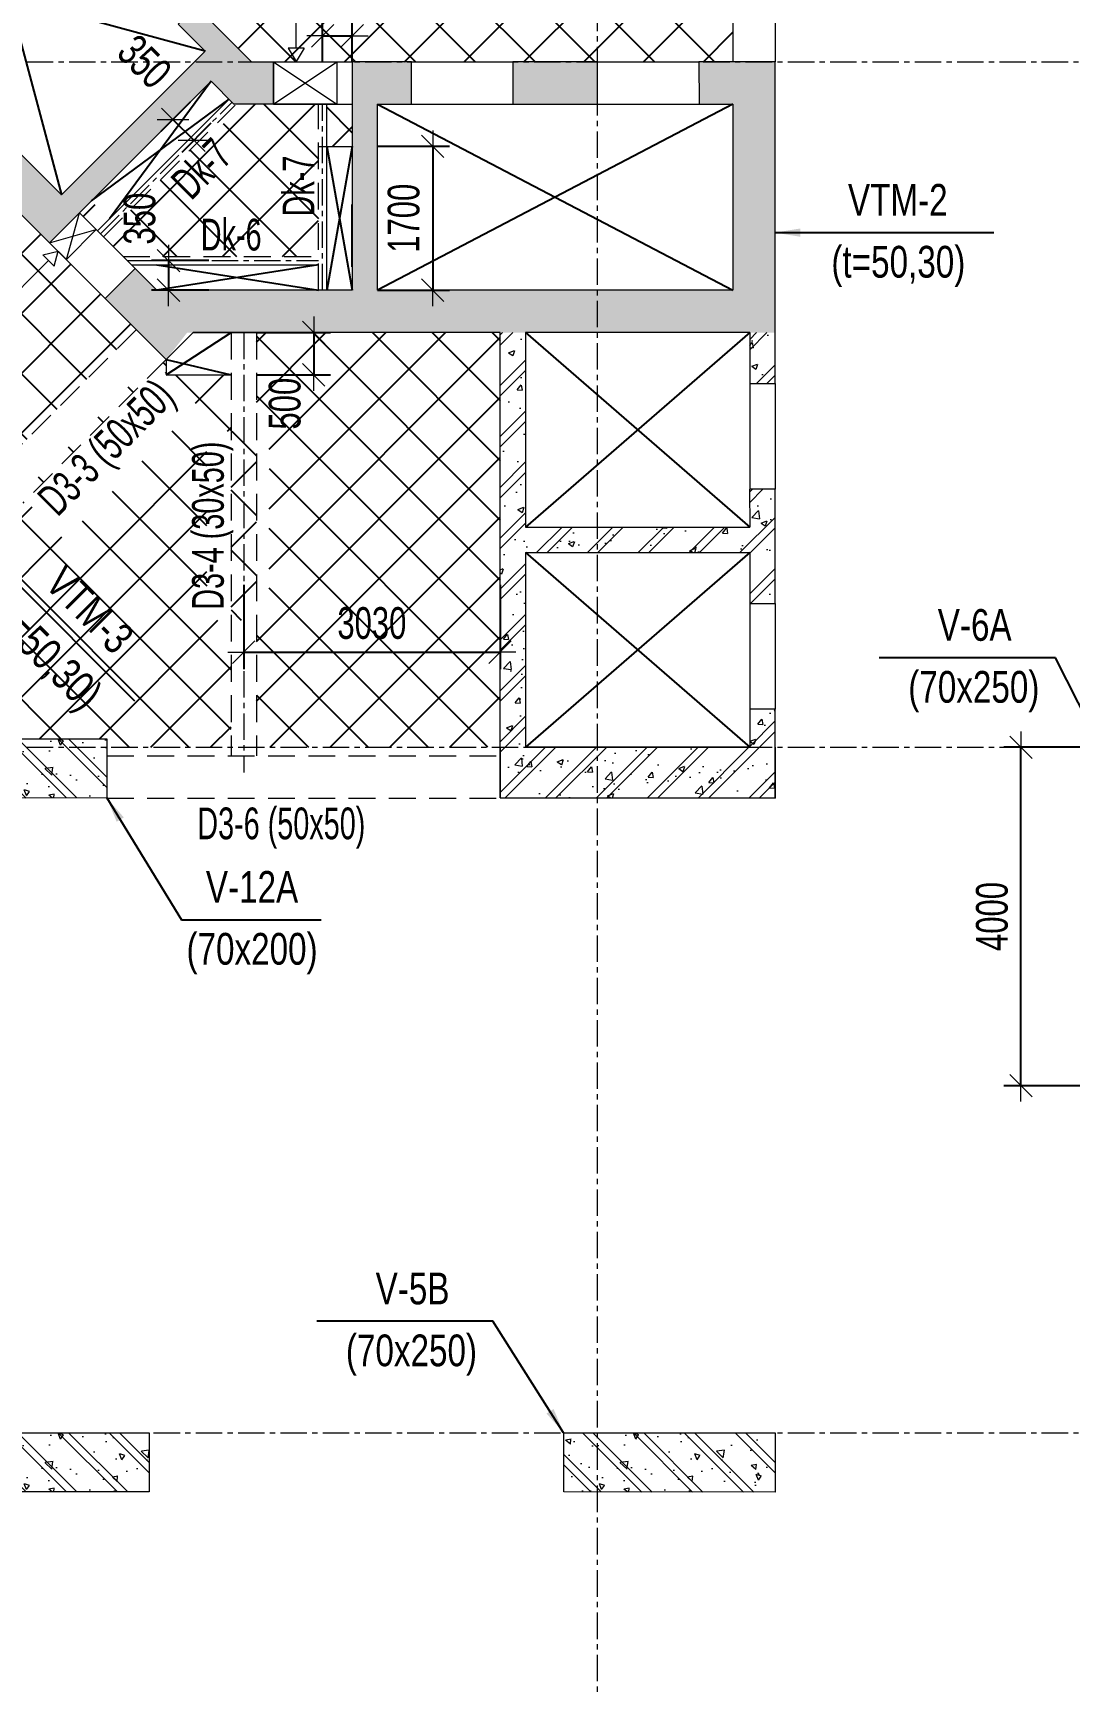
# Model space of a CAD drawing. Header units: millimetres. Extents: x 217991 to 313900, y 2625501 to 2818210.
# Drawn here: x 266425 to 278675, y 2746103 to 2765599 of the extents above; entities that cross this region are included whole.
import ezdxf
from ezdxf.enums import TextEntityAlignment as Align

# ---------------------------------------------------------------- set-up
doc = ezdxf.new("R2010")
doc.units = ezdxf.units.MM
doc.header["$LTSCALE"] = 50
doc.header["$MEASUREMENT"] = 0
doc.linetypes.add('CENTER', pattern=[2, 1.25, -0.25, 0.25, -0.25])
doc.linetypes.add('HIDDEN', pattern=[9.525, 6.35, -3.175])
doc.layers.get('Defpoints').update_dxf_attribs({"lineweight": 9})
for name, color, linetype, lineweight in [('CDC- COT', 4, 'Continuous', 0), ('CDC- DAM', 3, 'Continuous', 5), ('CDC- TRUC', 5, 'CENTER', 15), ('Dim', 8, 'Continuous', 15), ('Dim-off', 8, 'Continuous', 15), ('LKT-M&E', 6, 'Continuous', 18)]:
    doc.layers.add(name, color=color, linetype=linetype, lineweight=lineweight)
for name, color, linetype in [('CHI', 1, 'Continuous'), ('KCS_BORDER', 3, 'Continuous'), ('KCS_TEXT_TEN DAM', 2, 'Continuous'), ('KCS_TEXT_TEN_COT', 3, 'Continuous')]:
    doc.layers.add(name, color=color, linetype=linetype)
doc.styles.add('ARIAL_3', font='arial_1.ttf', dxfattribs={"width": 0.85})
doc.styles.add('KCS_SMTEXT', font='arial_1.ttf', dxfattribs={"width": 0.7})
doc.styles.add('VN simplex', font='arial_1.ttf', dxfattribs={"width": 0.7})
doc.dimstyles.new('DIM A1 1-150 (Time City)', dxfattribs={"dimtxt": 375, "dimasz": 1.25, "dimexe": 200, "dimexo": 0, "dimgap": 150, "dimtad": 1, "dimdec": 1, "dimzin": 13, "dimdsep": 46, "dimtxsty": 'VN simplex', "dimblk1": 'D', "dimblk2": 'D', "dimsah": 1, "dimcen": 0, "dimdle": 50, "dimclrd": 1, "dimclre": 1, "dimclrt": 2, "dimadec": 0, "dimazin": 0, "dimtfac": 1, "dimtdec": 1, "dimtix": 1, "dimtmove": 2, "dimatfit": 3, "dimldrblk": 'D', "dimfxl": 1, "dimtolj": 1, "dimtzin": 13, "dimarcsym": 0})
doc.dimstyles.new('KCS_DIM100', dxfattribs={"dimscale": 100, "dimtxt": 2.5, "dimasz": 3, "dimexe": 1.2, "dimexo": 0, "dimgap": 1, "dimtad": 1, "dimdec": 0, "dimzin": 0, "dimdsep": 46, "dimtxsty": 'KCS_SMTEXT', "dimblk": 'ARCHTICK', "dimcen": 0, "dimdle": 1, "dimclrd": 1, "dimclre": 1, "dimclrt": 2, "dimadec": 0, "dimazin": 0, "dimtfac": 1, "dimtdec": 0, "dimtix": 1, "dimtmove": 2, "dimatfit": 3, "dimfxl": 1, "dimtolj": 1, "dimtzin": 0, "dimarcsym": 0})
pattern_1 = [(45, (282184.67, -1787190.15), (-353.55339, 353.55339), []), (135, (282184.67, -1787190.15), (-353.55339, -353.55339), [])]

# ---------------------------------------------------------------- blocks, each defined once
blk = doc.blocks.new('_ArchTick')
at = {"const_width": 0.15}
blk.add_lwpolyline([(-0.5, -0.5), (0.5, 0.5)], dxfattribs=at)
blk = doc.blocks.new('D')
at = {"layer": 'Dim'}
blk.add_line((150, 0), (-150, 0), dxfattribs=at)
at = {"layer": 'Dim', "color": 3}
blk.add_line((106, 106), (-106, -106), dxfattribs=at)
blk = doc.blocks.new('*D200')
at = {"layer": 'Defpoints', "color": 0, "ltscale": 0.5, "transparency": 16777216}
for p in [(349033, -262493), (348683, -262799), (349033, -262799)]:
    blk.add_point(p, dxfattribs=at)
at = {"layer": 'Dim-off', "color": 1, "lineweight": -2, "ltscale": 0.5, "transparency": 16777216}
for p, q in [((348683, -262799), (348683, -262293)), ((349033, -262799), (349033, -262293)), ((348682, -262493), (348681, -262493)), ((348683, -262493), (349033, -262493)), ((349035, -262493), (349036, -262493))]:
    blk.add_line(p, q, dxfattribs=at)
at = {"layer": 'Dim-off', "color": 1, "lineweight": -2, "ltscale": 0.5, "transparency": 16777216, "xscale": 1.25, "yscale": 1.25, "zscale": 1.25}
blk.add_blockref('D', (348683, -262493), dxfattribs=at)
at = {"layer": 'Dim-off', "color": 1, "lineweight": -2, "ltscale": 0.5, "transparency": 16777216, "xscale": 1.25, "yscale": 1.25, "zscale": 1.25, "rotation": 180}
blk.add_blockref('D', (349033, -262493), dxfattribs=at)
at = {"layer": 'Dim-off', "color": 2, "ltscale": 0.5, "transparency": 16777216, "insert": (348858, -262151), "char_height": 375, "attachment_point": 5, "style": 'VN simplex'}
blk.add_mtext('\\A1;350', dxfattribs=at)
blk = doc.blocks.new('*D201')
at = {"layer": 'Defpoints', "color": 0, "ltscale": 0.5, "transparency": 16777216}
for p in [(347339, -265149), (346861, -265499), (347339, -265499)]:
    blk.add_point(p, dxfattribs=at)
at = {"layer": 'Dim-off', "color": 1, "lineweight": -2, "ltscale": 0.5, "transparency": 16777216}
for p, q in [((347339, -265149), (346661, -265149)), ((346861, -265151), (346861, -265498)), ((347339, -265499), (346661, -265499))]:
    blk.add_line(p, q, dxfattribs=at)
at = {"layer": 'Dim-off', "color": 1, "lineweight": -2, "ltscale": 0.5, "transparency": 16777216, "xscale": 1.25, "yscale": 1.25, "zscale": 1.25}
for p, rotation in [((346861, -265149), 90), ((346861, -265499), 270)]:
    blk.add_blockref('D', p, dxfattribs=dict(at, rotation=rotation))
at = {"layer": 'Dim-off', "color": 2, "ltscale": 0.5, "transparency": 16777216, "insert": (346520, -264654), "char_height": 375, "attachment_point": 5, "rotation": 90, "style": 'VN simplex'}
blk.add_mtext('\\A1;350', dxfattribs=at)
blk = doc.blocks.new('*D208')
at = {"layer": 'Defpoints', "color": 0, "ltscale": 0.5, "transparency": 16777216}
for p in [(349333, -263799), (349333, -265499), (349985, -265499)]:
    blk.add_point(p, dxfattribs=at)
at = {"layer": 'Dim-off', "color": 1, "lineweight": -2, "ltscale": 0.5, "transparency": 16777216}
for p, q in [((349333, -263799), (350185, -263799)), ((349985, -263801), (349985, -265498)), ((349333, -265499), (350185, -265499))]:
    blk.add_line(p, q, dxfattribs=at)
at = {"layer": 'Dim-off', "color": 1, "lineweight": -2, "ltscale": 0.5, "transparency": 16777216, "xscale": 1.25, "yscale": 1.25, "zscale": 1.25}
for p, rotation in [((349985, -263799), 90), ((349985, -265499), 270)]:
    blk.add_blockref('D', p, dxfattribs=dict(at, rotation=rotation))
at = {"layer": 'Dim-off', "color": 2, "ltscale": 0.5, "transparency": 16777216, "insert": (349643, -264649), "char_height": 375, "attachment_point": 5, "rotation": 90, "style": 'VN simplex'}
blk.add_mtext('\\A1;1700', dxfattribs=at)
blk = doc.blocks.new('*D212')
at = {"layer": 'Defpoints', "color": 0, "ltscale": 0.5, "transparency": 16777216}
for p in [(347901, -265999), (347901, -266499), (348578, -266499)]:
    blk.add_point(p, dxfattribs=at)
at = {"layer": 'Dim-off', "color": 1, "lineweight": -2, "ltscale": 0.5, "transparency": 16777216}
for p, q in [((347901, -265999), (348778, -265999)), ((348578, -266001), (348578, -266498)), ((347901, -266499), (348778, -266499))]:
    blk.add_line(p, q, dxfattribs=at)
at = {"layer": 'Dim-off', "color": 1, "lineweight": -2, "ltscale": 0.5, "transparency": 16777216, "xscale": 1.25, "yscale": 1.25, "zscale": 1.25}
for p, rotation in [((348578, -265999), 90), ((348578, -266499), 270)]:
    blk.add_blockref('D', p, dxfattribs=dict(at, rotation=rotation))
at = {"layer": 'Dim-off', "color": 2, "ltscale": 0.5, "transparency": 16777216, "insert": (348237, -266840), "char_height": 375, "attachment_point": 5, "rotation": 90, "style": 'VN simplex'}
blk.add_mtext('\\A1;500', dxfattribs=at)
blk = doc.blocks.new('*D213')
at = {"layer": 'Defpoints', "color": 0, "ltscale": 0.5, "transparency": 16777216}
for p in [(347116, -263279), (347363, -263526), (347161, -263729)]:
    blk.add_point(p, dxfattribs=at)
at = {"layer": 'Dim-off', "color": 1, "lineweight": -2, "ltscale": 0.5, "transparency": 16777216}
for p, q in [((347116, -263279), (346772, -263623)), ((346914, -263482), (347160, -263728)), ((347363, -263526), (347019, -263870))]:
    blk.add_line(p, q, dxfattribs=at)
at = {"layer": 'Dim-off', "color": 1, "lineweight": -2, "ltscale": 0.5, "transparency": 16777216, "xscale": 1.25, "yscale": 1.25, "zscale": 1.25}
for p, rotation in [((346913, -263481), 134.9999999999987), ((347161, -263729), 314.9999999999987)]:
    blk.add_blockref('D', p, dxfattribs=dict(at, rotation=rotation))
at = {"layer": 'Dim-off', "color": 2, "ltscale": 0.5, "transparency": 16777216, "insert": (346578, -262799), "char_height": 375, "attachment_point": 5, "rotation": 315, "style": 'VN simplex'}
blk.add_mtext('\\A1;350', dxfattribs=at)
blk = doc.blocks.new('*D135')
at = {"layer": 'Defpoints', "color": 0, "ltscale": 0.5, "transparency": 16777216}
for p in [(278106, 2757160), (279073, 2757160), (279073, 2753160)]:
    blk.add_point(p, dxfattribs=at)
at = {"layer": 'Dim-off', "color": 1, "lineweight": -2, "ltscale": 0.5, "transparency": 16777216}
for p, q in [((279073, 2757160), (277906, 2757160)), ((278106, 2753161), (278106, 2757158)), ((279073, 2753160), (277906, 2753160))]:
    blk.add_line(p, q, dxfattribs=at)
at = {"layer": 'Dim-off', "color": 1, "lineweight": -2, "ltscale": 0.5, "transparency": 16777216, "xscale": 1.25, "yscale": 1.25, "zscale": 1.25}
for p, rotation in [((278106, 2757160), 90), ((278106, 2753160), 270)]:
    blk.add_blockref('D', p, dxfattribs=dict(at, rotation=rotation))
at = {"layer": 'Dim-off', "color": 2, "ltscale": 0.5, "transparency": 16777216, "insert": (277765, 2755160), "char_height": 375, "attachment_point": 5, "rotation": 90, "style": 'VN simplex'}
blk.add_mtext('\\A1;4000', dxfattribs=at)
blk = doc.blocks.new('*D77')
at = {"layer": 'Defpoints', "color": 0, "ltscale": 0.5, "transparency": 16777216}
for p in [(268917, 2759079), (271947, 2759079), (271947, 2758283)]:
    blk.add_point(p, dxfattribs=at)
at = {"layer": 'Dim-off', "color": 1, "lineweight": -2, "ltscale": 0.5, "transparency": 16777216}
for p, q in [((268917, 2759079), (268917, 2758083)), ((271947, 2759079), (271947, 2758083)), ((268919, 2758283), (271946, 2758283))]:
    blk.add_line(p, q, dxfattribs=at)
at = {"layer": 'Dim-off', "color": 1, "lineweight": -2, "ltscale": 0.5, "transparency": 16777216, "xscale": 1.25, "yscale": 1.25, "zscale": 1.25, "rotation": 180}
blk.add_blockref('D', (268917, 2758283), dxfattribs=at)
at = {"layer": 'Dim-off', "color": 1, "lineweight": -2, "ltscale": 0.5, "transparency": 16777216, "xscale": 1.25, "yscale": 1.25, "zscale": 1.25}
blk.add_blockref('D', (271947, 2758283), dxfattribs=at)
at = {"layer": 'Dim-off', "color": 2, "ltscale": 0.5, "transparency": 16777216, "insert": (270432, 2758625), "char_height": 375, "attachment_point": 5, "style": 'VN simplex'}
blk.add_mtext('\\A1;3030', dxfattribs=at)
blk = doc.blocks.new('cot vach loi tang 2 new (8.2018)')
at = {"layer": 'CDC- COT'}
h = blk.add_hatch(dxfattribs=at)
h.set_pattern_fill('BT-01', color=8, scale=100, angle=45, pattern_type=2)
h.set_pattern_definition([(95, (96934.8, -425238.23), (551.552, 462.8071), [75, -825]), (40, (96934.8, -425238.2), (-629.9922, 433.7681), [60, -660]), (145.4514, (96980.8, -425199.7), (-78.4395, 896.5753), [63.7402, -701.1421]), (91.1842, (96793.4, -425096.8), (871.693, 637.6138), [112.5, -1237.5]), (141.6356, (96866, -425043.7), (-27.899, 1349.7117), [95.6103, -1051.713]), (36.1842, (96793.4, -425096.8), (-27.9, 1349.7117), [90, -990]), (66, (96899.47, -425061.46), (706.7716, 137.3825), [75, -825]), (11, (96899.5, -425061.46), (-340.7086, 684.8084), [60, -660]), (116.4514, (96958.4, -425050), (366.0636, 822.1906), [63.7402, -701.1421]), (82.5, (96934.82, -425238.23), (-226.79319, 243.98982), [0, -652, 0, -670, 0, -662.5]), (52.5, (96934.82, -425238.23), (-92.87294, 464.90945), [0, -382, 0, -637, 0, -252.5]), (12.5, (96777.14, -425395.92), (393.41817, 361.52076), [0, -250, 0, -780, 0, -1035]), (2.5, (96706.43, -425466.63), (341.59, 483.1598), [0, -325, 0, -518, 0, -735]), (90, (96934.82, -425238.23), (-425, -2e-10), []), (90, (96848.2, -425151.6), (-425, -2e-10), [])])
h.paths.add_polyline_path([(-8326, -138855), (-8326, -138555), (-9226, -138555), (-9226, -138855)], flags=17)
h.paths.add_polyline_path([(-2955, -136016), (-3308, -135662), (-4015, -136370), (-3662, -136723)])
h.paths.add_polyline_path([(-18935, -141885), (-19147, -141673), (-19466, -141991), (-21339, -140117), (-19713, -138491), (-17839, -140365), (-18264, -140789), (-18051, -141001), (-17097, -140046), (-17309, -139834), (-17627, -140153), (-19501, -138279), (-19324, -138102), (-19536, -137890), (-21976, -140329), (-19678, -142627)])
h.paths.add_polyline_path([(-4476, -141355), (439, -136440), (-1823, -134178), (-2460, -134814), (-2106, -135167), (-1823, -134885), (-268, -136440), (-3238, -139410), (-4793, -137854), (-4510, -137572), (-4864, -137218), (-5359, -137713), (-3450, -139622), (-5083, -141255), (-5446, -141255), (-5446, -141755), (-4426, -141755)])
h.paths.add_polyline_path([(-16729, -135083), (-16446, -135365), (-15895, -134814), (-13278, -137430), (-14834, -138986), (-17450, -136370), (-17323, -136242), (-17606, -135959), (-19523, -137876), (-19316, -138094), (-17875, -136652), (-16001, -138526), (-16425, -138950), (-16213, -139163), (-15789, -138738), (-13226, -141301), (-13226, -141755), (-12726, -141755), (-12726, -141094), (-13066, -140754), (-11368, -139055), (-11126, -139055), (-11126, -141755), (-6376, -141755), (-6376, -139055), (-5994, -139055), (-5663, -138724), (-6016, -138371), (-6201, -138555), (-7126, -138555), (-7126, -138855), (-6676, -138855), (-6676, -141255), (-10876, -141255), (-10826, -138855), (-10426, -138855), (-10426, -138555), (-11446, -138555), (-11652, -138349), (-12006, -138703), (-11723, -138986), (-13278, -140541), (-14693, -139127), (-13137, -137572), (-12854, -137854), (-12501, -137501), (-15824, -134178)])
h = blk.add_hatch(dxfattribs=at)
h.set_pattern_fill('BT-01', color=8, scale=100, angle=45, pattern_type=2)
h.set_pattern_definition([(95, (1824631.26, -2117867.03), (551.552, 462.80708), [75, -825]), (40, (1824631.3, -2117867), (-629.99217, 433.76815), [60, -660]), (145.4514, (1824677.2, -2117828.5), (-78.43947, 896.57528), [63.74019, -701.14211]), (91.1842, (1824489.8, -2117725.6), (871.693, 637.61377), [112.5, -1237.5]), (141.6356, (1824562.5, -2117672.5), (-27.899, 1349.7117), [95.6103, -1051.713]), (36.1842, (1824489.8, -2117725.6), (-27.90007, 1349.71167), [90, -990]), (66, (1824595.9, -2117690.26), (706.77157, 137.38248), [75, -825]), (11, (1824595.9, -2117690.26), (-340.7086, 684.80844), [60, -660]), (116.4514, (1824654.8, -2117678.8), (366.06362, 822.19062), [63.74019, -701.14211]), (82.5, (1824631.26, -2117867.03), (-226.793185, 243.989818), [0, -652, 0, -670, 0, -662.5]), (52.5, (1824631.26, -2117867.03), (-92.87294, 464.90945), [0, -382, 0, -637, 0, -252.5]), (12.5, (1824473.58, -2118024.72), (393.418167, 361.520762), [0, -250, 0, -780, 0, -1035]), (2.5, (1824402.87, -2118095.43), (341.58998, 483.15981), [0, -325, 0, -518, 0, -735]), (90, (1824631.26, -2117867.03), (-425, -2e-10), []), (90, (1824544.64, -2117780.4), (-425, -2e-10), [])])
h.paths.add_polyline_path([(192, -140365), (2066, -138491), (2490, -138915), (2702, -138703), (1748, -137748), (1535, -137961), (1854, -138279), (-20, -140153), (-1647, -138526), (-1859, -138738), (2030, -142627), (4329, -140329), (3904, -139905), (3586, -139587), (3374, -139799), (3692, -140117), (1818, -141991)])
h.paths.add_polyline_path([(439, -136440), (227, -136652), (652, -137077), (864, -136865)])
h = blk.add_hatch(dxfattribs=at)
h.set_pattern_fill('BT-01', color=8, scale=100, angle=135, pattern_type=2)
h.set_pattern_definition([(185, (389323.36, -48259.65), (-462.8071, 551.552), [75, -825]), (130, (389323.36, -48259.65), (-433.7681, -629.9922), [60, -660]), (235.4514, (389284.8, -48213.7), (-896.5753, -78.4395), [63.7402, -701.1421]), (181.1842, (389181.9, -48401.1), (-637.6138, 871.693), [112.5, -1237.5]), (231.6356, (389128.8, -48328.4), (-1349.7117, -27.899), [95.6103, -1051.713]), (126.1842, (389181.9, -48401.1), (-1349.7117, -27.9), [90, -990]), (156, (389146.6, -48295), (-137.3825, 706.7716), [75, -825]), (101, (389146.6, -48295), (-684.8084, -340.7086), [60, -660]), (206.4514, (389135.1, -48236.1), (-822.1906, 366.0636), [63.7402, -701.1421]), (172.5, (389323.36, -48259.65), (-243.98982, -226.79319), [0, -652, 0, -670, 0, -662.5]), (142.5, (389323.36, -48259.65), (-464.90945, -92.87294), [0, -382, 0, -637, 0, -252.5]), (102.5, (389481.04, -48417.34), (-361.52076, 393.41817), [0, -250, 0, -780, 0, -1035]), (92.5, (389551.75, -48488.05), (-483.1598, 341.59), [0, -325, 0, -518, 0, -735]), (180, (389323.36, -48259.65), (2e-10, -425), []), (180, (389236.74, -48346.27), (2e-10, -425), [])])
h.paths.add_polyline_path([(-2672, -147330), (-3167, -146835), (-1753, -145421), (-1258, -145915)])
h = blk.add_hatch(dxfattribs=at)
h.set_pattern_fill('BT-01', color=8, scale=100, angle=135, pattern_type=2)
h.set_pattern_definition([(185, (399929.96, -49249.6), (-462.8071, 551.552), [75, -825]), (130, (399929.96, -49249.6), (-433.7681, -629.9922), [60, -660]), (235.4514, (399891.4, -49203.64), (-896.5753, -78.4395), [63.7402, -701.1421]), (181.1842, (399788.5, -49391), (-637.6138, 871.693), [112.5, -1237.5]), (231.6356, (399735.4, -49318.4), (-1349.7117, -27.899), [95.6103, -1051.713]), (126.1842, (399788.5, -49391), (-1349.7117, -27.9), [90, -990]), (156, (399753.2, -49284.96), (-137.3825, 706.7716), [75, -825]), (101, (399753.2, -49284.96), (-684.8084, -340.7086), [60, -660]), (206.4514, (399741.7, -49226.06), (-822.1906, 366.0636), [63.7402, -701.1421]), (172.5, (399929.96, -49249.6), (-243.98982, -226.79319), [0, -652, 0, -670, 0, -662.5]), (142.5, (399929.96, -49249.6), (-464.90945, -92.87294), [0, -382, 0, -637, 0, -252.5]), (102.5, (400087.64, -49407.29), (-361.52076, 393.41817), [0, -250, 0, -780, 0, -1035]), (92.5, (400158.36, -49478), (-483.1598, 341.59), [0, -325, 0, -518, 0, -735]), (180, (399929.96, -49249.6), (2e-10, -425), []), (180, (399843.34, -49336.22), (2e-10, -425), [])])
h.paths.add_polyline_path([(8359, -147895), (7864, -147400), (9632, -145633), (10127, -146128)])
h = blk.add_hatch(dxfattribs=at)
h.set_pattern_fill('BT-01', color=8, scale=100, angle=135, pattern_type=2)
h.set_pattern_definition([(185, (395121.63, -54057.9), (-462.8071, 551.552), [75, -825]), (130, (395121.6, -54057.9), (-433.7681, -629.9922), [60, -660]), (235.4514, (395083.1, -54011.96), (-896.5753, -78.4395), [63.7402, -701.1421]), (181.1842, (394980.2, -54199.35), (-637.6138, 871.693), [112.5, -1237.5]), (231.6356, (394927.1, -54126.7), (-1349.7117, -27.899), [95.6103, -1051.713]), (126.1842, (394980.2, -54199.3), (-1349.7117, -27.9), [90, -990]), (156, (394944.86, -54093.3), (-137.3825, 706.7716), [75, -825]), (101, (394944.86, -54093.3), (-684.8084, -340.7086), [60, -660]), (206.4514, (394933.4, -54034.4), (-822.1906, 366.0636), [63.7402, -701.1421]), (172.5, (395121.63, -54057.93), (-243.98982, -226.79319), [0, -652, 0, -670, 0, -662.5]), (142.5, (395121.63, -54057.93), (-464.90945, -92.87294), [0, -382, 0, -637, 0, -252.5]), (102.5, (395279.32, -54215.6), (-361.52076, 393.41817), [0, -250, 0, -780, 0, -1035]), (92.5, (395350.03, -54286.3), (-483.1598, 341.59), [0, -325, 0, -518, 0, -735]), (180, (395121.63, -54057.93), (2e-10, -425), []), (180, (395035, -54144.55), (2e-10, -425), [])])
h.paths.add_polyline_path([(3126, -153128), (2631, -152633), (4399, -150865), (4894, -151360)])
for p, q in [((864, -136865), (439, -136440)), ((227, -136652), (-1647, -138526)), ((652, -137077), (864, -136865)), ((-5005, -138067), (-5005, -138067)), ((-20, -140153), (1854, -138279)), ((-1647, -138526), (-20, -140153)), ((192, -140365), (2066, -138491)), ((-1859, -138738), (-4426, -141305)), ((2030, -142627), (-1859, -138738)), ((-4426, -141305), (-4426, -141755)), ((2030, -142627), (2030, -142627))]:
    blk.add_line(p, q, dxfattribs=at)
for points in [[(439, -136440), (419, -136420), (-1823, -134178), (-2460, -134814), (-2106, -135167), (-1823, -134885), (-268, -136440), (-3238, -139410), (-4793, -137854), (-4510, -137572), (-4864, -137218), (-5359, -137713), (-5005, -138067), (-3450, -139622), (-4976, -141148), (-5083, -141255), (-5446, -141255), (-5446, -141755), (-4426, -141755)], [(227, -136652), (652, -137077)], [(2490, -138915), (2702, -138703), (1748, -137748), (1535, -137961)], [(1535, -137961), (1854, -138279)], [(-10876, -141255), (-6676, -141255), (-6676, -138855), (-7126, -138855), (-7126, -138555), (-6201, -138555), (-6016, -138371), (-5663, -138724), (-5994, -139055), (-6376, -139055), (-6376, -141755), (-11176, -141755)], [(2066, -138491), (2490, -138915)], [(3904, -139905), (3586, -139587), (3374, -139799)], [(3374, -139799), (3692, -140117)], [(192, -140365), (1818, -141991), (3692, -140117), (1818, -141991)]]:
    blk.add_lwpolyline(points, dxfattribs=at)
for points in [[(-4015, -136370), (-3662, -136723), (-2955, -136016), (-3308, -135662)], [(-4015, -136370), (-3662, -136723), (-2955, -136016), (-3308, -135662)], [(1606, -142203), (2030, -142627), (4329, -140329), (3904, -139905), (4329, -140329), (2030, -142627)], [(-2672, -147330), (-3167, -146835), (-1753, -145421), (-1258, -145915)], [(8359, -147895), (7864, -147400), (9632, -145633), (10127, -146128)], [(3126, -153128), (2631, -152633), (4399, -150865), (4894, -151360)]]:
    blk.add_lwpolyline(points, close=True, dxfattribs=at)
blk = doc.blocks.new('SAN LOI 1')
at = {"layer": 'KCS_BORDER'}
h = blk.add_hatch(dxfattribs=at)
h.set_pattern_fill('ANSI37', color=8, scale=4000)
h.set_pattern_definition([(45, (104004, -118257), (-353.5534, 353.5534), []), (135, (104004, -118257), (-353.5534, -353.5534), [])])
h.paths.add_polyline_path([(347033.37, -253499.44), (347033.37, -253399.44), (344133.37, -253399.44), (344133.37, -254699.44), (347033.37, -254699.44), (347033.37, -254699.44)])
h.paths.add_polyline_path([(351933.37, -260402.32), (348539.47, -262799.44), (348933.37, -262799.44), (349683.37, -262799.44), (350983.37, -262799.44), (351933.37, -262799.44)])
h.paths.add_polyline_path([(353533.37, -259899.44), (353433.37, -259899.44), (352645.36, -259899.44), (351933.37, -260402.32), (351933.37, -262799.44), (353183.37, -262799.44), (353533.37, -262799.44)])
h.paths.add_polyline_path([(344133.37, -259090.75), (345618.51, -260575.89), (346424.61, -261382), (347273.14, -262230.53), (347273.14, -262230.53), (347842.05, -262799.44), (348539.47, -262799.44), (351933.37, -260402.32), (351933.37, -259899.44), (349043.27, -259899.44), (347033.37, -257889.53), (347033.37, -254699.44), (344133.37, -254699.44)])
h = blk.add_hatch(dxfattribs=at)
h.set_pattern_fill('ANSI37', color=8, scale=4000)
h.set_pattern_definition([(45, (104004, -115997), (-353.5534, 353.5534), []), (135, (104004, -115997), (-353.5534, -353.5534), [])])
h.paths.add_polyline_path([(342097.12, -261579.99), (341623.35, -261106.22), (340965.74, -260448.61), (339268.69, -262145.67), (339692.95, -262569.93), (339851.74, -262728.73), (343275.32, -262758.18)])
h.paths.add_polyline_path([(343921.57, -263404.43), (343275.32, -262758.18), (339851.74, -262728.73), (340612.19, -263489.17), (341607.01, -264483.99), (342225.51, -265102.49), (343833.37, -263863.37)])
h.paths.add_polyline_path([(343921.57, -263404.43), (343833.37, -263863.37), (344141.85, -263624.72)])
h.paths.add_polyline_path([(345455.87, -264938.74), (344141.85, -263624.72), (343833.37, -263863.37), (343904.08, -266781.06), (344395.21, -267272.19), (344784.12, -267661.1), (346481.18, -265964.04), (346005.82, -265488.68)])
h.paths.add_polyline_path([(343833.37, -263863.37), (342225.51, -265102.49), (342441.01, -265317.99), (343440.62, -266317.6), (343904.08, -266781.06)])
h = blk.add_hatch(dxfattribs=at)
h.set_pattern_fill('ANSI37', color=8, scale=4000)
h.set_pattern_definition(pattern_1)
h.paths.add_polyline_path([(349033.37, -263299.44), (348733.37, -263299.44), (348733.37, -263799.44), (349033.37, -263799.44)])
h.paths.add_polyline_path([(347147.19, -265131.76), (348057.6, -265131.76), (348057.6, -264557.36), (347147.19, -264557.36)], flags=9)
h.paths.add_polyline_path([(348679.25, -264722.22), (348679.25, -263815.78), (348116.75, -263815.78), (348116.75, -264722.22)], flags=9)
h.paths.add_polyline_path([(346058.69, -264551.61), (345950.85, -264443.77), (345809.42, -264585.19), (345892.93, -264668.69)])
h.paths.add_polyline_path([(347250.36, -263709.94), (346092.27, -264868.03), (346323.67, -265099.44), (348633.37, -265099.44), (348633.37, -263299.44), (347831.56, -263299.44)])
h = blk.add_hatch(dxfattribs=at)
h.set_pattern_fill('ANSI37', color=8, scale=4000)
h.set_pattern_definition(pattern_1)
h.paths.add_polyline_path([(350783.37, -265999.44), (347901.1, -265999.44), (347901.1, -270899.44), (350783.37, -270899.44)])
h.paths.add_polyline_path([(345037.67, -268114.65), (343833.37, -269318.96), (343833.37, -270104.46), (344528.34, -270799.44), (344528.34, -270499.44), (344828.34, -270499.44), (344828.34, -270799.44), (345037.67, -270799.44)])
h.paths.add_polyline_path([(343833.37, -269318.96), (343440.62, -269711.71), (343833.37, -270104.46)])
h.paths.add_polyline_path([(348052.66, -269398.03), (348052.66, -267164.97), (347315.19, -267164.97), (347315.19, -269398.03)])
h.paths.add_polyline_path([(345626.48, -268439.97), (347207.78, -266863.24), (346687.06, -266341.02), (345105.77, -267917.76)], flags=16)
h.paths.add_polyline_path([(343658.34, -269859.88), (344334.51, -270497.7), (344728.65, -270079.87), (344052.48, -269442.04)])
h.paths.add_polyline_path([(347601.1, -266499.44), (346834.73, -266499.44), (346834.73, -266317.6), (345037.67, -268114.65), (345037.67, -270799.44), (346133.37, -270799.44), (346133.37, -270899.44), (347601.1, -270899.44)])
blk.add_line((349033.37, -265222.5), (349033.37, -264485.5))
at = {"layer": 'CDC- COT'}
blk.add_line((347152.89, -265999.44), (348274.02, -265999.44), dxfattribs=at)
at = {"layer": 'CDC- DAM'}
for p, q in [((353533.37, -259899.44), (353533.37, -262799.44)), ((354033.37, -259899.44), (354033.37, -262799.44)), ((348103.37, -262799.44), (349033.37, -262799.44)), ((349733.37, -262799.44), (350934.05, -262799.44)), ((351933.37, -262799.44), (353133.37, -262799.44)), ((346021.56, -264797.32), (347577.19, -263241.68)), ((348103.37, -263299.44), (349033.37, -263299.44)), ((348733.37, -265499.44), (348733.37, -263299.44)), ((349733.37, -263299.44), (350934.05, -263299.44)), ((351933.37, -263299.44), (353133.37, -263299.44)), ((348633.37, -263799.44), (349033.37, -263799.44)), ((345809.42, -264585.19), (346467.03, -265242.8)), ((345455.87, -264938.74), (346113.48, -265596.35)), ((346423.67, -265199.44), (348633.37, -265199.44)), ((346834.73, -266317.6), (346834.73, -266499.44)), ((346834.73, -266499.44), (347601.1, -266499.44)), ((353733.37, -266599.44), (353733.37, -267849.44)), ((354033.37, -266599.44), (354033.37, -267849.44)), ((353733.37, -269199.44), (353733.37, -270449.44)), ((354033.37, -269199.44), (354033.37, -270449.44))]:
    blk.add_line(p, q, dxfattribs=at)
at = {"layer": 'CDC- DAM', "linetype": 'HIDDEN'}
for p, q in [((346092.27, -264868.03), (347647.9, -263312.39)), ((348633.37, -265499.44), (348633.37, -263299.44)), ((346323.67, -265099.44), (348633.37, -265099.44)), ((346481.18, -265964.04), (344784.12, -267661.1)), ((347601.1, -265999.44), (347601.1, -270999.44)), ((347901.1, -265999.44), (347901.1, -270999.44)), ((346834.73, -266317.6), (345137.67, -268014.65)), ((346133.37, -270999.44), (350783.37, -270999.44)), ((346133.37, -271499.44), (350783.37, -271499.44))]:
    blk.add_line(p, q, dxfattribs=at)
at = {"layer": 'CDC- TRUC', "ltscale": 5}
for p, q in [((346056.91, -264832.67), (347612.55, -263277.04)), ((348683.37, -265499.44), (348683.37, -263299.44)), ((346373.67, -265149.44), (348633.37, -265149.44)), ((347751.1, -265999.44), (347751.1, -271199.44))]:
    blk.add_line(p, q, dxfattribs=at)
at = {"layer": 'CHI', "color": 1}
for p, q in [((344359.86, -259741.51), (345597.29, -264373.05)), ((347294.35, -262676), (342627.44, -261403.21)), ((347365.06, -263029.55), (346162.98, -264655.9)), ((345950.85, -264443.77), (347577.19, -263241.68)), ((349333.37, -263299.44), (353533.37, -265499.44)), ((353533.37, -263299.44), (349333.37, -265499.44)), ((349033.37, -263799.44), (348733.37, -265499.44)), ((348733.37, -263799.44), (349033.37, -265499.44)), ((346723.67, -265199.44), (348633.37, -265499.44)), ((348633.37, -265199.44), (346723.67, -265499.44)), ((346834.73, -266499.44), (347601.1, -265999.44)), ((353733.37, -265999.44), (351083.37, -268299.44)), ((351083.37, -265999.44), (353733.37, -268299.44)), ((346834.73, -266317.6), (347601.1, -266499.44)), ((353733.37, -268599.44), (351083.37, -270899.44)), ((351083.37, -268599.44), (353733.37, -270899.44))]:
    blk.add_line(p, q, dxfattribs=at)
at = {"layer": 'KCS_TEXT_TEN DAM', "ltscale": 0.5, "style": 'ARIAL_3', "width": 0.65}
for rotation, p in [(45, (347383.47, -264193.3)), (90, (348585.5, -264269))]:
    blk.add_text('Dk-7', height=375, rotation=rotation, dxfattribs=at).set_placement(p, align=Align.CENTER)
blk.add_text('Dk-6', height=375, dxfattribs=at).set_placement((347602.39, -265029.63), align=Align.CENTER)
at = {"layer": 'Dim-off', "color": 1, "ltscale": 0.5}
dim = blk.add_linear_dim(base=(349033.37, -262493), p1=(348683.37, -262799.44), p2=(349033.37, -262799.44), dimstyle='DIM A1 1-150 (Time City)', dxfattribs=at)
dim.commit()
dim.dimension.update_dxf_attribs({"geometry": '*D200', "text_midpoint": (348858.37, -262151.41)})
for base, p1, p2, angle, picture, middle in [((347160.69, -263728.89), (347115.78, -263278.83), (347363.27, -263526.32), 315, '*D213', (346578.13, -262799.44)), ((346861, -265499.44), (347338.5, -265149.44), (347338.5, -265499.44), 90, '*D201', (346519.54, -264654)), ((348578.01, -266499.44), (347901.1, -265999.44), (347901.1, -266499.44), 90, '*D212', (348236.55, -266839.95))]:
    dim = blk.add_linear_dim(base=base, p1=p1, p2=p2, angle=angle, dimstyle='DIM A1 1-150 (Time City)', dxfattribs=at)
    dim.commit()
    dim.dimension.update_dxf_attribs({"geometry": picture, "text_midpoint": middle, "dimtype": 128})
dim = blk.add_linear_dim(base=(349984.67, -265499.44), p1=(349333.37, -263799.44), p2=(349333.37, -265499.44), angle=90, dimstyle='DIM A1 1-150 (Time City)', dxfattribs=at)
dim.commit()
dim.dimension.update_dxf_attribs({"geometry": '*D208', "text_midpoint": (349643.21, -264649.44)})

msp = doc.modelspace()

# ---------------------------------------------------------------- linework, layer by layer
at = {"layer": 'CDC- DAM', "linetype": 'HIDDEN'}
for p, q in [((267299.56, 2757059.65), (271949.56, 2757059.65)), ((267299.56, 2756559.65), (271949.56, 2756559.65))]:
    msp.add_line(p, q, dxfattribs=at)
at = {"layer": 'CDC- TRUC', "ltscale": 5}
for p, q in [((273099.56, 2737622.63), (273099.56, 2794884.88)), ((228851.14, 2765259.65), (294103.01, 2765259.65)), ((228851.14, 2757159.65), (294103.01, 2757159.65)), ((228851.14, 2749059.65), (294103.01, 2749059.65))]:
    msp.add_line(p, q, dxfattribs=at)
at = {"layer": 'LKT-M&E', "color": 1}
for p, q in [((269535.29, 2765419.38), (269535.29, 2766027.16)), ((269630.17, 2765419.38, 0), (269440.4, 2765419.38, 0)), ((269440.4, 2765419.38, 0), (269535.29, 2765260.65)), ((269630.17, 2765419.38, 0), (269535.29, 2765260.65)), ((265676.28, 2761976.04, 0), (266609.52, 2762909.29, 0)), ((266542.43, 2762976.38, 0), (266721.76, 2763021.53, 0)), ((266676.61, 2762842.19, 0), (266542.43, 2762976.38, 0)), ((266676.61, 2762842.19, 0), (266721.76, 2763021.53, 0))]:
    msp.add_line(p, q, dxfattribs=at)
at = {"layer": 'LKT-M&E', "color": 6}
for p, q in [((269269, 2765259.09), (270019, 2764759.09)), ((269269, 2764759.09), (270019, 2765259.09)), ((266820.05, 2762922.36), (266975.06, 2763473.34)), ((266622.06, 2763120.35), (267173.61, 2763275.91))]:
    msp.add_line(p, q, dxfattribs=at)
for points in [[(270019, 2764759.09), (269269, 2764759.09), (269269, 2765259.09), (270019, 2765259.09)], [(266622.06, 2763120.35), (266975.06, 2763473.34), (267173.61, 2763275.91), (266820.05, 2762922.36)]]:
    msp.add_lwpolyline(points, close=True, dxfattribs=at)

# ---------------------------------------------------------------- block references
at = {"rotation": 314.9999999999783}
msp.add_blockref('cot vach loi tang 2 new (8.2018)', (371366.67, 2858848.2), dxfattribs=at)
msp.add_blockref('SAN LOI 1', (-78833.81, 3028059.09))

# ---------------------------------------------------------------- texts
at = {"layer": 'KCS_TEXT_TEN DAM', "ltscale": 0.5, "style": 'ARIAL_3', "width": 0.65}
for s, rotation, p in [('D3-3 (50x50)', 44.917301, (267418.69, 2760572.59)), ('D3-4 (30x50)', 90, (268681.07, 2759777.59))]:
    msp.add_text(s, height=375, rotation=rotation, dxfattribs=at).set_placement(p, align=Align.CENTER)
msp.add_text('D3-6 (50x50)', height=375, dxfattribs=at).set_placement((269361.23, 2756072.53), align=Align.CENTER)
at = {"layer": 'KCS_TEXT_TEN_COT', "style": 'KCS_SMTEXT', "width": 0.75}
for s, p in [('VTM-2', (276650.33, 2763440.33)), ('(t=50,30)', (276657.08, 2762708.8)), ('V-6A', (277559.72, 2758417.45)), ('(70x250)', (277549.56, 2757685.93)), ('V-12A', (269015.28, 2755322.07)), ('(70x200)', (269015.47, 2754590.54)), ('V-5B', (270913.1, 2750577.01)), ('(70x250)', (270900.06, 2749845.49))]:
    msp.add_text(s, height=375, dxfattribs=at).set_placement(p, align=Align.CENTER)
for s, p in [('VTM-3', (266964.43, 2758653.29)), ('(t=50,30)', (266451.93, 2758131.25))]:
    msp.add_text(s, height=375, rotation=315, dxfattribs=at).set_placement(p, align=Align.CENTER)

# ---------------------------------------------------------------- dimensions: what is measured, and where the dimension line sits
at = {"layer": 'Dim-off', "color": 1, "ltscale": 0.5}
dim = msp.add_linear_dim(base=(271947.26, 2758282.96), p1=(268917.3, 2759078.83), p2=(271947.26, 2759078.83), dimstyle='DIM A1 1-150 (Time City)', dxfattribs=at)
dim.commit()
dim.dimension.update_dxf_attribs({"geometry": '*D77', "text_midpoint": (270432.28, 2758624.56)})
dim = msp.add_linear_dim(base=(278106.45, 2757159.65), p1=(279072.74, 2753159.65), p2=(279072.74, 2757159.65), angle=90, dimstyle='DIM A1 1-150 (Time City)', dxfattribs=at)
dim.commit()
dim.dimension.update_dxf_attribs({"geometry": '*D135', "text_midpoint": (277764.98, 2755159.65)})

# ---------------------------------------------------------------- leaders
at = {"layer": 'KCS_TEXT_TEN_COT', "color": 1}
for points in [[(275199.56, 2763240.33), (275700.69, 2763240.33), (277784.6, 2763240.33)], [(265797.16, 2759537.72), (266151.51, 2759183.37), (267625.06, 2757709.82)], [(279049.56, 2757160.39), (278513.62, 2758217.45), (276429.71, 2758217.45)], [(267299.56, 2756560.39), (268183, 2755122.07), (269833.91, 2755122.07)], [(272699.56, 2749060.39), (271864.12, 2750377.01), (269780.21, 2750377.01)]]:
    msp.add_leader(points, dimstyle='KCS_DIM100', dxfattribs=at)

doc.saveas('drawing.dxf')
